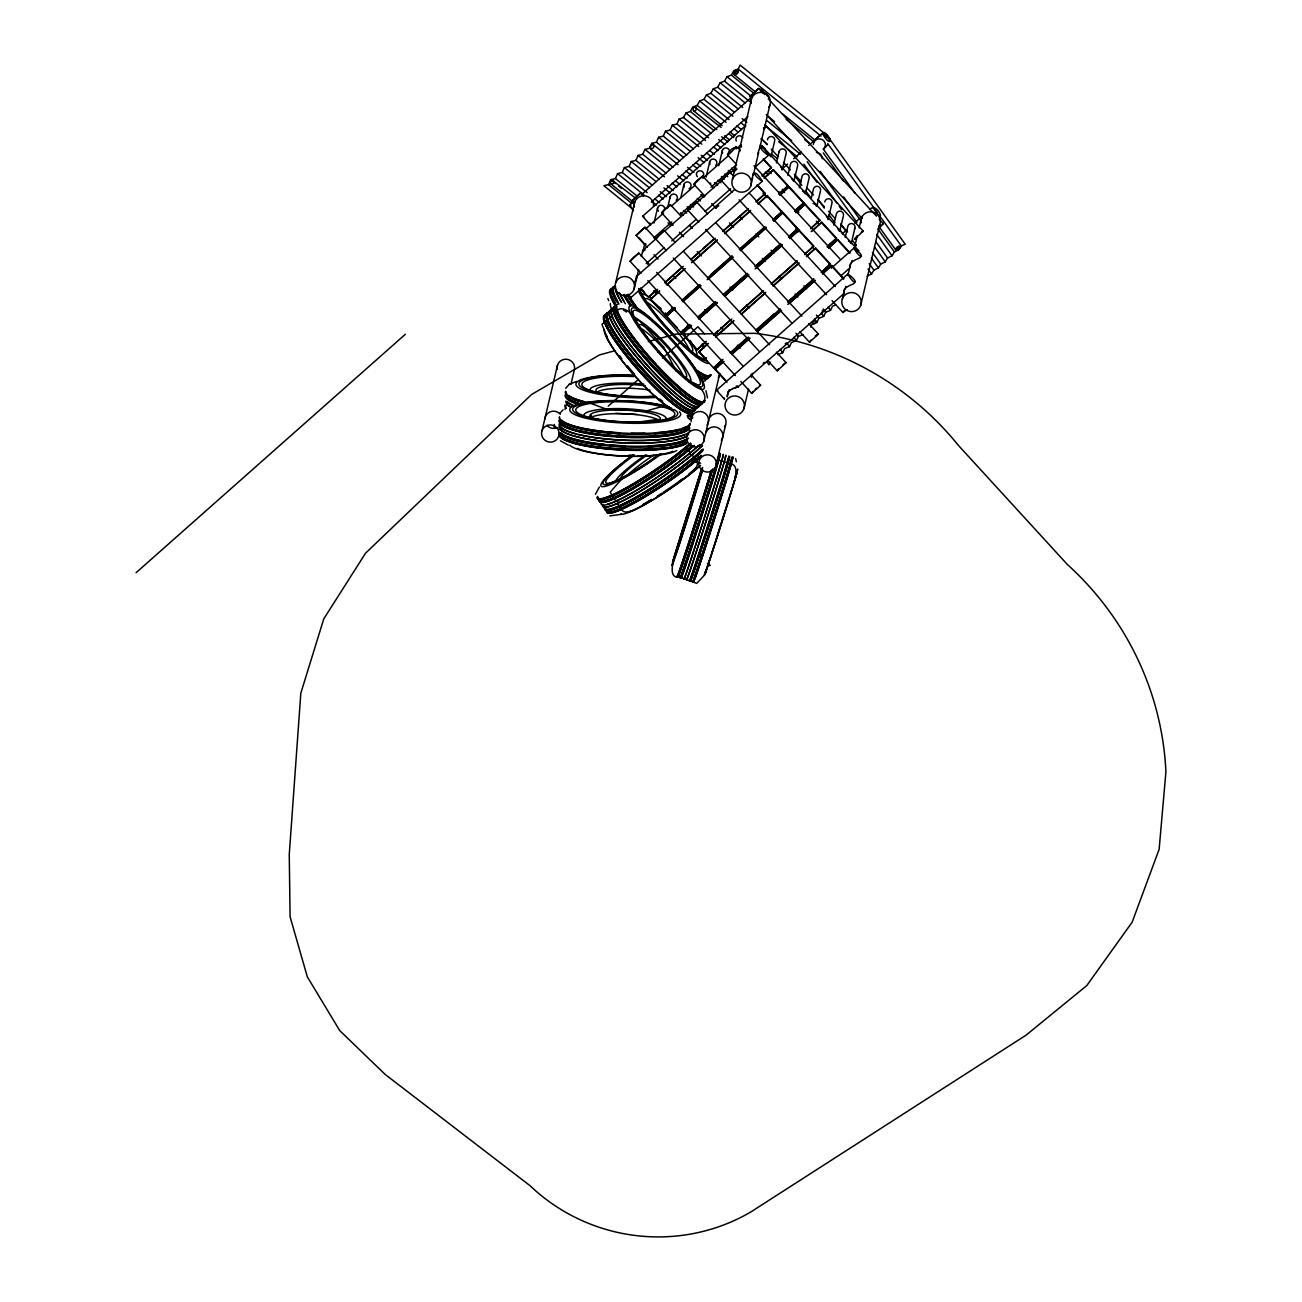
<?xml version="1.0" encoding="UTF-8"?>
<svg xmlns="http://www.w3.org/2000/svg" width="1302" height="1302" viewBox="0 0 1302 1302"><rect width="100%" height="100%" fill="white"/><g stroke="black" fill="none" stroke-linecap="round" stroke-linejoin="round"><path stroke-width="1.5" d="M686.724 451.387L686.919 447.481M688.319 418.593L688.481 415.061M565.686 388.354L569.332 384.236M701.843 471.975L702.348 468.899M701.046 556.182L701.257 554.847M636.597 278.172L636.678 276.398L634.758 283.364M642.716 252.295L642.797 250.521L641.365 256.51M753.386 174.761L753.467 172.971L752.035 178.96M727.216 396.882L728.225 392.748M727.639 393.839L727.167 396.003M727.655 393.578L728.062 392.081M542.055 430.571L557.582 364.885M558.607 436.479A8.789 8.609 13.3 0 0 548.728 425.038A8.789 8.609 13.3 0 0 543.65 439.051A8.789 8.609 13.3 0 0 558.607 436.479L559.518 432.622M565.003 409.43L565.914 405.573M570.927 384.318L574.133 370.793A8.789 8.609 13.3 0 0 566.549 359.254A8.789 8.609 13.3 0 0 557.223 369.329M615.651 282.778L634.741 202.038M633.976 289.353A9.732 9.521 13.3 0 0 623.056 276.675A9.732 9.521 13.3 0 0 617.408 292.169A9.732 9.521 13.3 0 0 633.976 289.353L638.631 269.66M643.286 249.968L644.669 244.06M654.011 223.114L657.64 207.702M667.552 208.06L670.286 196.504M640.454 288.588L648.494 297.312L654.694 291.404M674.29 307.386L665.208 315.442L650.463 299.444L659.691 290.851M680.767 197.888L683.941 184.412M665.208 315.442L672.906 308.183M690.011 324.442L680.93 332.498L666.185 316.5L675.413 307.907M706.123 176.958L709.769 161.546M718.769 165.761L722.415 150.348M680.93 332.498L688.628 325.24M706.075 341.856L696.977 349.896L682.232 333.914L691.46 325.321M732.44 179.367L751.531 98.594M696.977 349.896L706.189 341.303M722.691 359.889L713.594 367.929L698.865 351.947L708.076 343.354M750.766 185.926A9.732 9.521 13.3 0 0 739.845 173.247A9.732 9.521 13.3 0 0 734.198 188.757A9.732 9.521 13.3 0 0 750.766 185.926L752.621 178.048M754.021 172.141L758.675 152.448M759.603 148.509L769.856 105.169M713.594 367.929L722.822 359.336M726.972 382.43L714.912 369.361L722.61 362.102M770.996 156.565L774.625 141.153M703.764 441.28A8.789 8.609 13.3 0 0 693.885 429.839A8.789 8.609 13.3 0 0 688.807 443.852A8.789 8.609 13.3 0 0 703.764 441.28L719.29 375.594M756.104 202.038L765.316 193.445L757.276 184.721M762.223 176.161L771.435 167.551L763.395 158.844M758.057 204.17L767.285 195.577L782.03 211.559L772.802 220.152M764.176 178.293L773.404 169.683L788.133 185.681L778.922 194.275M776.431 162.913L779.166 151.357M782.453 169L786.099 153.587A3.646 3.564 13.3 0 0 782.795 148.916M715.791 466.393A8.789 8.609 13.3 0 0 705.928 454.951A8.789 8.609 13.3 0 0 700.834 468.964A8.789 8.609 13.3 0 0 715.791 466.393L725.605 424.924M787.889 175.363L790.623 163.792A3.646 3.564 13.3 0 1 795.197 161.513A3.646 3.564 13.3 0 1 797.556 166.021L793.911 181.434M773.779 221.226L783.007 212.633L797.752 228.615L788.524 237.208M779.898 195.349L789.126 186.739L803.855 202.738L794.643 211.331M743.898 408.795A9.732 9.521 13.3 0 0 732.993 396.101A9.732 9.521 13.3 0 0 727.33 411.611A9.732 9.521 13.3 0 0 743.898 408.795L748.552 389.103M751.352 377.287L752.279 373.349M799.363 187.797L802.081 176.226A3.646 3.564 13.3 0 1 802.488 175.396M805.385 193.868L809.03 178.455M789.826 238.64L799.054 230.031L813.799 246.029L804.571 254.622M795.945 212.747L805.173 204.154L819.918 220.152L810.69 228.745M811.276 198.295L813.555 188.676M816.842 206.302L820.488 190.889M806.459 256.673L815.67 248.064L830.416 264.062L821.188 272.655M812.578 230.78L821.79 222.186L836.535 238.185L827.307 246.778M828.3 218.752L831.945 203.324M833.752 225.1L836.47 213.544A3.646 3.564 13.3 0 1 843.582 214.846M839.774 231.186L843.419 215.774M822.506 274.071L831.718 265.478L843.777 278.563M828.625 248.194L837.837 239.601L849.897 252.686M845.21 237.534L847.944 225.978A3.646 3.564 13.3 0 1 852.956 223.879A3.646 3.564 13.3 0 1 854.47 229.038M851.231 243.62L854.877 228.208M842.378 298.793L844.705 288.946M847.96 275.161L850.759 263.346M854.486 247.592L857.269 235.76M859.141 227.883L861.468 218.036M860.687 305.368A9.732 9.521 13.3 0 0 849.783 292.69A9.732 9.521 13.3 0 0 844.119 308.2A9.732 9.521 13.3 0 0 860.687 305.368L879.778 224.611M706.905 567.379L705.635 572.782L737.046 472.659L734.767 478.794M734.881 479.071L735.63 476.304M702.169 469.534L672.564 562.383L701.062 470.25M702.331 470.315L683.176 532.306M732.489 487.453L734.523 480.438M729.657 496.843L731.919 489.324M729.087 498.699L715.368 542.429M711.201 470.624A64.742 0.976 -72.5 0 1 690.662 536.652A64.742 0.976 -72.5 0 1 677.186 576.591L676.959 577.274C669.472 576.168 672.662 563.701 674.094 559.176M719.013 454.219A64.742 0.976 -72.5 0 1 701.697 512.711A64.742 0.976 -72.5 0 1 680.311 577.583L677.186 576.509M717.776 459.801L731.187 464.017C738.657 465.123 735.484 477.574 734.035 482.114M722.87 455.44A64.742 0.976 -72.5 0 1 705.554 513.932A64.742 0.976 -72.5 0 1 684.168 578.788L680.311 577.502M679.335 544.138L682.655 533.966M711.51 554.278L714.831 544.106M678.798 545.75L673.883 559.714L702.641 467.451M689.49 541.534L690.76 537.726M710.973 555.873L707.604 565.833M734.816 477.574L735.728 475.328M818.128 137.263L814.971 140.063L815.833 138.761M633.423 209.638L603.884 185.73L608.571 184.607L610.736 179.676L615.423 178.553L637.215 196.179M615.423 178.553L617.571 173.622L622.258 172.482L647.159 192.647M622.258 172.482L624.407 167.567L629.094 166.428L652.448 185.323M629.094 166.428L631.258 161.513L635.929 160.374L659.284 179.269M635.929 160.374L638.094 155.443L642.781 154.32L666.136 173.215M642.781 154.32L644.929 149.388L649.617 148.265L672.971 167.161M649.617 148.265L651.765 143.334L656.452 142.211L679.807 161.106M656.452 142.211L658.617 137.28L663.304 136.14L686.642 155.052M663.304 136.14L665.452 131.225L670.139 130.086L693.494 148.981M670.139 130.086L672.288 125.171L676.975 124.032L701.876 144.196M676.975 124.032L679.123 119.1L683.501 117.505L685.975 113.046L690.337 111.451L692.81 106.992L697.172 105.381L699.646 100.938L704.024 99.326L706.481 94.883L710.859 93.272L713.333 88.829L717.695 87.218L720.169 82.758L724.53 81.163L727.004 76.704L731.382 75.109L733.856 70.65L738.218 69.055L740.122 65.1L827.177 135.554L905.199 244.19L901.261 245.915L898.933 249.74L894.409 251.97L892.098 255.794L887.573 258.024L885.246 261.848L880.738 264.078L878.411 267.919L873.902 270.149L871.575 273.973L867.051 276.203M770.279 362.086L768.977 364.82L766.618 361.533M777.766 354.681L782.648 352.712L784.618 348.61L789.5 346.657L791.453 342.556L796.336 340.587L798.289 336.502L803.171 334.533M810.674 327.111L811.976 324.393L816.859 322.424L818.812 318.339L823.694 316.37L825.647 312.268L830.53 310.315L832.499 306.214L835.754 304.912M727.964 392.162L728.681 390.86M757.65 154.059L759.717 147.858M728.583 390.942L729.234 389.786M851.492 261.637L852.045 260.563M845.372 287.53L845.926 286.44M647.127 247.331L636.108 235.32L644.995 227.215L666.461 250.684M698.767 222.072L687.749 210.045L691.313 206.058L696.635 201.956L707.572 213.821M736.314 146.573C717.288 168.723 734.702 137.149 740.333 150.886M857.204 252.702L858.62 250.635L761.8 145.596L760.384 147.679M750.977 374.716L760.645 385.246L751.759 393.334L753.158 391.267M635.213 281.411L636.336 279.312M728.143 392.83L730.471 389.916M599.376 487.046L595.421 494.272M778.596 368.726L777.196 370.81L786.082 362.721L776.431 352.191M810.918 340.115L809.502 342.198L818.405 334.109L808.737 323.58M844.396 310.462L842.98 312.545L847.13 309.518M559.893 413.222L563.082 409.837M824.963 147.061L827.616 144.847L824.736 147.728M825.191 137.605L827.161 135.554M764.03 129.175L766.406 126.099L763.411 128.133M856.797 236.297L854.421 239.373L863.226 231.138L766.406 126.099M822.05 311.145L823.01 310.153M763.184 363.356L764.29 362.298M656.354 456.546L646.687 464M878.59 228.761L883.342 223.7L879.143 219.094M755.241 389.2L756.413 388.126M136.092 572.701L405.378 334.24M633.423 210.745L629.582 205.211L634.107 201.208M641.658 194.519L751.759 97.015M651.342 202.07L747.885 116.578M650.593 225.246L642.618 216.23L745.802 125.513M645.548 229.054L663.629 213.023M671.165 206.351L695.284 184.998M702.82 178.325L728.453 155.622M735.988 148.949L741.196 144.994M653.734 237.924L671.816 221.91M680.865 213.902L701.973 195.219M711.022 187.211L736.639 164.508M642.521 250.7L657.608 237.338M665.159 230.666L723.977 178.569M730.015 173.231L736.053 167.893M733.97 171.701L736.997 169.016M646.183 263.59L664.297 247.559M671.832 240.886L695.968 219.517M705.017 211.494L730.666 188.79M754.802 167.421L768.375 155.394C760.563 141.658 756.348 147.696 768.375 155.394M636.418 276.577L734.458 189.766M715.726 208.32L718.753 205.635M762.337 175.607L771.435 167.551M764.307 177.739L773.404 169.683M627.743 295.245L631.014 297.491L762.256 181.271C754.444 167.535 750.229 173.573 762.256 181.271M781.591 169.439L787.612 164.101M793.65 158.763L801.186 152.074M808.737 145.401L822.311 133.374C834.338 141.072 830.123 147.11 822.311 133.374M665.306 282.013L681.971 267.252M691.069 259.196L700.15 251.14M703.194 248.454L713.789 239.063M722.887 231.024L745.623 210.891M756.234 201.484L765.316 193.445M648.494 297.312L657.591 289.272M665.176 282.55L683.355 266.454M690.939 259.749L715.189 238.266M722.756 231.561L748.52 208.743M667.259 284.145L683.941 269.384M691.508 262.678L717.272 239.861M724.856 233.139L750.619 210.338M758.187 203.617L767.285 195.577M650.463 299.444L659.561 291.404M667.129 284.682L685.324 268.586M692.892 261.881L717.142 240.398M724.726 233.693L750.489 210.875M779.052 193.738L788.133 185.681M780.028 194.795L789.126 186.739M682.004 300.127L698.669 285.366M710.794 274.641L732.017 255.843M739.585 249.138L763.835 227.671M772.932 219.615L782.03 211.559M681.874 300.681L700.053 284.568M707.637 277.863L731.887 256.396M739.455 249.675L765.218 226.874M682.98 301.201L699.662 286.44M707.23 279.718L732.993 256.917M740.578 250.196L766.341 227.394M773.909 220.673L783.007 212.633M666.185 316.5L675.282 308.46M682.85 301.738L701.046 285.643M708.613 278.921L732.863 257.454M740.447 250.749L766.211 227.931M794.773 210.794L803.855 202.738M796.075 212.21L805.173 204.154M697.726 317.183L714.391 302.422M723.489 294.366L746.225 274.25M755.306 266.194L779.556 244.727M788.654 236.671L797.752 228.615M697.595 317.737L715.774 301.625M723.359 294.919L747.608 273.453M755.176 266.731L780.94 243.93M699.028 318.599L717.223 302.503M724.791 295.798L747.527 275.666M755.111 268.961L782.388 244.792M789.956 238.087L799.054 230.031M682.232 333.914L691.329 325.858M698.897 319.153L717.093 303.04M724.661 296.335L748.91 274.868M756.495 268.163L782.258 245.346M608.229 406.159L638.436 379.419M662.588 358.034L697.905 326.753L704.431 333.817M812.334 226.857L819.918 220.152M811.179 231.577L821.79 222.186M713.773 334.598L718.313 330.578M721.357 327.892L730.438 319.836M739.536 311.78L762.272 291.648M771.354 283.608L797.117 260.791M804.701 254.085L812.285 247.364M713.642 335.135L731.822 319.039M739.406 312.334L763.656 290.851M771.223 284.145L796.987 261.328M715.661 336.632L733.84 320.536M741.424 313.831L765.674 292.348M773.242 285.643L799.005 262.825M806.589 256.12L815.67 248.064M698.865 351.947L707.946 343.891M715.53 337.185L733.71 321.073M741.294 314.368L765.543 292.901M773.111 286.196L798.875 263.378M827.437 246.224L836.535 238.185M827.388 247.022L833.426 241.684M842.475 233.66L847 229.657M854.535 222.984L862.087 216.295M869.622 209.622C877.776 200.052 887.541 230.112 872.649 206.953M828.756 247.657L837.837 239.601M730.389 352.63L747.071 337.869M756.153 329.813L774.348 313.717M787.987 301.641L813.75 278.823M822.831 270.767L830.416 264.062M730.259 353.167L748.455 337.072M756.023 330.366L780.272 308.883M787.856 302.178L813.62 279.36M731.708 354.046L749.887 337.95M757.471 331.229L780.207 311.113M787.775 304.391L815.052 280.239M822.636 273.534L831.718 265.478M714.912 369.361L723.993 361.305M731.578 354.6L749.757 338.487M757.341 331.782L781.591 310.315M789.158 303.594L814.922 280.793M831.262 268.196L853.884 248.161C865.911 255.876 861.696 261.914 853.884 248.161M840.962 275.747L848.497 269.075M724.303 398.005L724.514 399.275L716.539 390.258L847.765 274.055C859.792 281.753 855.577 287.791 847.765 274.055M843.891 293.617L737.583 387.296M879.11 226.581L880.266 225.588M824.98 146.947L826.444 145.905L823.548 148.786M785.252 343.744L786.31 342.898M815.312 335.997L816.37 335.151M783.007 364.609L786.001 362.574M651.765 499.415C646.996 502.23 625.741 518.277 621.591 509.375L622.698 508.659L621.054 508.577L619.768 506.69L620.875 505.973L619.231 505.908L617.506 503.386L618.613 502.67L617.099 500.473L616.009 501.172L614.284 498.666L615.39 497.95L613.747 497.869L612.461 495.981L613.551 495.265L611.924 495.199L610.247 492.058L621.917 478.843L643.693 465.953M759.863 146.784L761.8 145.596M643.562 250.895L645.125 249.838M861.289 232.326L863.226 231.138M738.12 387.231L737.518 386.303M686.528 446.586L685.438 447.302L687.065 447.367L688.351 449.271L687.798 450.769L688.888 450.053L691.02 455.488L692.111 454.772L693.836 457.295L693.282 458.809L694.373 458.092L695.659 459.98L695.105 461.478L696.196 460.762C703.096 467.792 679.481 481.154 675.185 484.149M730.373 389.998L733.172 388.37M629.582 205.211L630.965 205.749M642.618 216.23L644.002 216.75M716.539 390.258L717.923 390.795M882.203 224.09L883.244 223.553M857.579 251.172L858.62 250.635M817.265 334.5L818.307 333.963M759.505 385.636L760.547 385.099M818.974 136.059L816.289 139.005M569.137 384.318L576.542 381.453M735.776 387.589L732.521 388.647M758.675 88.406L749.871 96.641L758.675 88.406L762.777 92.849M640.617 192.956L631.812 201.192L640.617 192.956L643.351 195.918M713.691 187.944L702.755 176.079L697.433 180.181L693.868 184.168L704.887 196.179M693.95 184.314L702.755 176.079M732.847 175.282L729.722 172.45L721.227 180.408L732.245 192.419M721.308 180.555L730.113 172.303M681.369 216.555L670.432 204.691L665.127 208.792L661.546 212.779L672.564 224.79M661.628 212.926L670.432 204.691M687.83 210.192L696.635 201.956M636.19 235.467L644.995 227.215M664.313 230.568L655.524 238.819L664.313 230.568L675.25 242.432M649.812 264.973L638.875 253.109L633.569 257.194L629.989 261.197L641.007 273.208M630.07 261.344L638.875 253.109M575.647 405.736L588.504 402.53L605.755 408.942L645.873 411.09L661.579 406.663L669.082 407.038M737.681 387.215L734.963 387.768M615.065 350.677L599.441 354.958L531.542 394.506L365.536 553.187L323.759 618.906L300.827 693.169L289.256 854.519L290.086 916.754L307.305 976.809L339.741 1030.598L385.18 1074.443L530.126 1185.764A182.443 178.586 13.3 0 0 750.636 1212.081L1026.122 1035.123L1086.779 985.581L1132.138 922.207L1159.138 849.311L1165.908 771.874A304.082 297.653 13.3 0 0 1067.298 564.417L958.435 445.447A304.082 297.653 13.3 0 0 754.9 333.328L675.624 334.093L648.266 341.58M850.125 267.594C848.286 260.839 859.434 258.952 860.703 257.08M707.36 565.996L710.29 565.345L707.36 563.327M621.803 514.274L609.841 515.885M634.709 422.58L658.226 419.309M687.082 415.875L696.635 406.501L697.237 407.135L699.483 405.101L699.613 403.832L701.892 402.953L702.006 401.683L702.608 402.318C709.427 397.387 699.646 385.05 694.047 383.227M824.378 133.064L826.396 134.724A11.653 1.969 48.5 0 1 827.926 136.385L829.748 138.907M726.939 463.366L729.055 463.349M615.7 413.352L637.41 414.443M736.151 386.059L737.616 386.222M693.331 461.331L700.655 463.17M684.168 578.706L696.733 583.394L704.415 575.207A11.083 10.839 13.3 0 0 706.286 569.299M824.15 132.446L825.159 133.211A8.463 1.432 48.5 0 1 826.086 134.09L826.526 134.513A10.188 1.709 48.5 0 1 827.926 136.043L828.349 136.547A8.463 1.432 48.5 0 1 829.244 137.638L830.123 138.923M657.803 351.556L658.845 352.045L657.77 351.703M568.323 445.121L560.462 440.792M734.133 74.637L735.435 74.784A2.327 1.774 -53.2 0 0 737.078 73.335L737.111 71.447L735.5 70.992A2.327 1.774 -53.2 0 0 733.872 72.44L734.133 74.637L754.346 90.994M721.145 127.433L694.796 107.024A2.327 1.774 -53.2 0 0 693.169 108.473L693.429 110.67L716.751 129.549M693.429 110.67L694.747 110.833A2.327 1.774 -53.2 0 0 696.375 109.384L696.114 107.187M635.409 198.067L612.184 180.181A2.327 1.774 -53.2 0 0 610.557 181.629L610.817 183.826L634.139 202.705M610.817 183.826L612.135 183.989A2.327 1.774 -53.2 0 0 613.763 182.54L613.502 180.343M854.584 282.957C853.363 284.91 842.215 286.521 844.005 293.471M623.512 310.071L626.555 312.024M634.155 316.891L638.647 319.771L663.597 346.918L676.275 371.151M856.081 244.857L854.698 244.32L855.707 246.387M735.663 458.646L736.346 461.787M738.218 69.055L821.074 136.108M782.323 113.632L814.971 140.063M731.382 75.109L753.272 92.816M786.099 119.377L814.238 142.162M727.004 76.704L750.326 95.583M804.734 139.623L809.405 143.399M724.53 81.163L749.545 101.41M766.748 115.325L774.56 121.639M720.169 82.758L745.037 102.891M766.813 120.516L791.681 140.649M717.695 87.218L742.71 107.464M764.6 125.171L800.551 154.271M713.333 88.829L738.201 108.961M778.629 141.674L797.28 156.761M710.859 93.272L734.312 112.249M742.124 118.58L746.811 122.372M706.481 94.883L732.912 116.269M740.692 122.567L745.362 126.327M760.905 138.923L767.122 143.952M704.024 99.326L729.039 119.572M736.851 125.903L741.538 129.695M760.303 144.88L764.99 148.672M771.24 153.734L777.489 158.795M699.646 100.938L726.077 122.323M733.856 128.621L738.511 132.397M697.172 105.381L722.187 125.627M730.015 131.958L734.702 135.75M728.974 133.764L733.661 137.573M724.53 135.847L729.185 139.607M768.05 171.067L771.158 173.589M690.337 111.451L713.789 130.428M721.601 136.743L727.851 141.804M765.381 172.173L768.505 174.712M685.975 113.046L710.843 133.178M718.623 139.477L724.84 144.506M762.142 174.696L765.25 177.218M683.501 117.505L708.516 137.752M716.328 144.066L721.015 147.858M679.123 119.1L705.554 140.502M713.333 146.784L718.004 150.56M709.671 150.495L714.342 154.271M731.464 168.137L734.572 170.643M672.288 125.171L698.718 146.556M706.498 152.839L711.152 156.614M728.257 170.464L731.366 172.971M701.273 155.296L707.491 160.325M724.628 174.191L727.737 176.714M665.452 131.225L690.32 151.357M698.1 157.64L704.317 162.669M721.422 176.519L724.53 179.025M695.984 162.604L700.655 166.379M717.776 180.246L720.901 182.768M658.617 137.28L683.485 157.412M692.81 164.963L697.481 168.739M714.57 182.573L717.695 185.096M687.586 167.405L693.82 172.434M651.765 143.334L678.196 164.719M685.975 171.018L690.63 174.793M682.313 174.712L686.984 178.504M644.929 149.388L669.798 169.52M677.577 175.819L683.794 180.848M700.899 194.682L704.008 197.204M675.461 180.783L680.132 184.559M697.27 198.409L700.378 200.931M638.094 155.443L664.525 176.844M672.288 183.126L676.959 186.902M667.08 185.568L673.297 190.613M690.418 204.463L693.543 206.985M631.258 161.513L656.127 181.629M663.906 187.927L670.123 192.956M687.212 206.806L690.32 209.313M660.228 191.622L666.461 196.667M683.583 210.533L686.691 213.04M624.407 167.567L649.291 187.7M658.617 195.235L663.271 199.011M680.376 212.861L683.485 215.367M654.955 198.946L659.626 202.721M617.571 173.622L644.002 195.007M651.781 201.305L656.436 205.081M669.912 222.642L673.02 225.165M610.736 179.676L615.39 183.452M618.499 185.974L621.607 188.481M608.571 184.607L631.926 203.503M768.261 98.806L876.409 216.116M766.292 114.462L862.119 218.427M761.703 138.777L767.155 144.701M771.24 149.128L778.059 156.533M783.511 162.457L790.33 169.846M794.415 174.289L801.235 181.678M806.703 187.602L813.506 194.991M817.607 199.434L824.426 206.823M828.511 211.266L835.331 218.671M840.783 224.579L847.602 231.984M763.265 159.381L771.305 168.104M773.274 170.236L788.019 186.219M788.996 187.293L803.741 203.275M805.043 204.707L819.788 220.689M821.66 222.74L836.405 238.722M837.707 240.138L849.767 253.223M754.004 165.712L840.132 259.147M757.146 185.258L765.185 193.982M767.155 196.114L781.9 212.112M782.876 213.17L797.621 229.168M798.923 230.584L813.669 246.566M815.54 248.617L830.285 264.599M831.604 266.031L843.647 279.1M727.427 154.678L735.63 163.564M762.972 193.233L767.073 197.676M795.782 228.826L798.517 231.789M812.188 246.631L814.922 249.593M828.593 264.42L831.327 267.382M749.252 193.07L835.379 286.505M739.08 199.824L826.575 294.757M832.043 300.681L842.98 312.545M739.666 216.116L742.4 219.094M756.071 233.921L758.806 236.883M771.11 250.228L773.844 253.206M803.92 285.822L806.654 288.8M711.722 203.6L715.823 208.043M729.494 222.886L733.596 227.329M762.305 258.48L765.039 261.442M778.71 276.268L781.444 279.23M795.115 294.073L797.849 297.035M715.774 222.723L801.902 316.158M705.603 229.477L791.73 322.912M799.933 331.815L809.502 342.198M689.572 225.458L692.306 228.42M679.416 232.212L683.517 236.671M697.188 251.498L701.29 255.941M729.999 287.091L732.733 290.053M746.404 304.88L749.138 307.858M667.991 222.658L670.725 225.62M683.469 251.335L769.596 344.77M673.297 258.089L759.424 351.54M767.627 360.426L777.196 370.81M653.962 254.736L658.063 259.196M673.101 275.503L675.836 278.465M704.545 309.616L707.279 312.578M720.95 327.42L723.684 330.382M737.355 345.209L740.089 348.187M656.647 272.378L742.775 365.813M646.573 262.711L649.259 265.624M664.622 282.29L667.308 285.203M647.843 280.63L735.353 375.546M740.822 381.47L751.759 393.334M640.584 288.051L644.604 292.413M650.593 298.907L665.338 314.889M666.315 315.963L677.04 327.583M682.362 333.377L690.402 342.084M693.087 344.997L697.107 349.359M698.979 351.394L705.684 358.668M715.042 368.808L725.751 380.444M764.648 94.525L760.824 89.008L768.587 96.739M895.662 249.821L897.599 250A2.327 1.383 -34.2 0 0 899.226 248.552L899.145 247.168L897.42 247.234A2.327 1.383 -34.2 0 0 895.792 248.682L895.662 249.821L879.306 227.036M639.022 237.794L643.92 243.328L646.117 244.174M827.746 143.578L877.548 212.91M879.908 216.197L901.261 245.915M823.206 148.933L854.763 192.875M823.271 152.936L843.436 180.994M877.808 228.859L894.409 251.97M876.718 234.393L892.098 255.794M843.712 196.96L860.313 220.071M875.725 241.521L887.573 258.024M820.227 171.327L856.879 222.349M874.618 247.038L885.246 261.848M807.224 161.741L836.861 203.014M839.237 206.318L841.613 209.606M872.438 252.539L880.738 264.078M803.92 164.215L816.924 182.313M871.315 258.04L878.411 267.919M840.701 223.928L845.437 230.519M852.55 240.431L856.114 245.378M869.15 263.541L873.902 270.149M818.372 199.89L824.28 208.125M829.016 214.716L834.924 222.935M839.644 229.526L843.191 234.458M868.027 269.026L871.575 273.973M794.725 175.51L801.853 185.405M805.401 190.369L811.325 198.62M816.354 221.177L818.714 224.481M782.242 189.278L784.601 192.566M796.466 209.085L798.842 212.389M778.938 191.719L781.298 195.023M828.17 307.012L830.53 310.315M823.287 308.981L825.647 312.268M821.334 313.082L823.694 316.37M816.452 315.051L818.812 318.339M814.482 319.136L816.859 322.424M795.929 333.214L798.289 336.502M793.976 337.299L796.336 340.587M787.124 343.354L789.5 346.657M780.289 349.408L782.648 352.712M607.416 337.836L601.931 324.296L612.265 316.044L611.68 315.409L613.942 313.375L615.228 313.375L614.642 312.74L616.334 311.227L617.636 311.227L617.05 310.592C622.698 304.408 634.139 314.84 635.669 320.65M741.538 147.028L740.512 144.945M649.779 223.033L650.382 223.977M745.541 126.587L745.118 125.448M630.607 296.351L631.014 297.491M591.271 415.371L592.882 418.772M705.944 390.649L707.523 397.859M608.75 300.762L607.888 298.516M655.362 337.527L655.606 338.618M691.167 421.588L691.037 419.342A8.789 8.609 13.3 0 1 700.492 411.513A8.789 8.609 13.3 0 1 708.548 420.855L708.076 423.052A8.789 8.609 13.3 0 1 707.035 425.054M554.31 424.517L554.392 428.325M705.847 432.541A8.789 8.609 13.3 0 1 718.118 427.87A8.789 8.609 13.3 0 1 721.357 440.45M557.354 427.609A8.789 8.609 13.3 0 1 555.173 428.293L552.878 428.391A8.789 8.609 13.3 0 1 546.889 425.331M544.822 419.032A8.789 8.609 13.3 0 1 551.983 411.318L554.261 411.22A8.789 8.609 13.3 0 1 560.251 414.28M848.416 241.033A3.646 3.564 13.3 0 1 850.548 242.823M837.804 229.006A3.646 3.564 13.3 0 1 838.537 229.608M839.074 230.389A3.646 3.564 13.3 0 1 839.399 231.268M826.347 216.571A3.646 3.564 13.3 0 1 828.023 219.761M824.85 202.022A3.646 3.564 13.3 0 1 825.012 201.11M825.419 200.264A3.646 3.564 13.3 0 1 832.108 202.412M813.083 203.551A3.646 3.564 13.3 0 1 816.468 206.383M813.962 187.83A3.646 3.564 13.3 0 1 820.651 189.978M802.553 191.296A3.646 3.564 13.3 0 1 804.685 193.07M803.106 174.68A3.646 3.564 13.3 0 1 809.193 177.544M791.958 179.269A3.646 3.564 13.3 0 1 793.227 180.636M780.484 166.819A3.646 3.564 13.3 0 1 782.16 170.009M778.987 152.269A3.646 3.564 13.3 0 1 781.851 148.981M670.205 198.343A3.646 3.564 13.3 0 1 674.859 194.226A3.646 3.564 13.3 0 1 676.21 200.28M697.367 176.698A3.646 3.564 13.3 0 1 697.612 171.669A3.646 3.564 13.3 0 1 702.738 171.945A3.646 3.564 13.3 0 1 702.51 176.991M684.185 187.13A3.646 3.564 13.3 0 1 685.747 182.329A3.646 3.564 13.3 0 1 690.646 183.907A3.646 3.564 13.3 0 1 689.083 188.709M722.659 153.066A3.646 3.564 13.3 0 1 725.1 147.956A3.646 3.564 13.3 0 1 729.511 151.65M710.013 164.264A3.646 3.564 13.3 0 1 711.299 159.625A3.646 3.564 13.3 0 1 716.133 160.52A3.646 3.564 13.3 0 1 715.693 165.305M710.811 183.175A3.646 3.564 13.3 0 1 709.915 183.484M658.421 211.184A3.646 3.564 13.3 0 1 660.342 205.325A3.646 3.564 13.3 0 1 664.573 209.931M813.311 144.489A6.087 5.957 13.3 0 1 821.953 139.46A6.087 5.957 13.3 0 1 823.466 149.274M816.452 152.432A6.087 5.957 13.3 0 1 822.246 158.714M736.314 140.974A3.646 3.564 13.3 0 1 737.86 136.173A3.646 3.564 13.3 0 1 742.775 137.752M861.061 222.951A9.732 9.521 13.3 0 1 872.666 212.031A9.732 9.521 13.3 0 1 878.622 226.825M751.14 103.509A9.732 9.521 13.3 0 1 762.728 92.572A9.732 9.521 13.3 0 1 768.701 107.382M634.334 206.953A9.732 9.521 13.3 0 1 643.416 195.805A9.732 9.521 13.3 0 1 653.588 206.188M767.236 153.815A3.646 3.564 13.3 0 1 770.621 156.647M767.529 139.835A3.646 3.564 13.3 0 1 767.692 138.923M768.099 138.093A3.646 3.564 13.3 0 1 774.804 140.242M663.467 347.813A1.741 1.709 49.3 0 1 663.06 347.016M658.128 350.889A1.741 1.709 49.3 0 1 659.496 353.574M710.095 417.014A8.789 8.609 13.3 0 1 722.301 414.915A8.789 8.609 13.3 0 1 724.563 426.91M703.812 400.658A64.742 10.937 48.1 0 1 656.892 366.497A64.742 10.937 48.1 0 1 616.074 306.588M700.834 401.586A64.742 10.937 48.1 0 1 657.591 365.878M656.338 364.511A64.742 10.937 48.1 0 1 617.978 312.236M617.473 310.885A64.742 10.937 48.1 0 1 616.774 305.954M704.512 400.023A64.742 10.937 48.1 0 1 702.234 401.748M705.066 400.609A65.556 11.083 48.1 0 1 657.559 366.025A65.556 11.083 48.1 0 1 616.22 305.368M704.349 401.244A65.556 11.083 48.1 0 1 651.081 360.345A65.556 11.083 48.1 0 1 617.832 304.245M673.15 410.228A55.498 9.374 48.1 0 1 629.647 370.012A55.498 9.374 48.1 0 1 604.291 329.471M671.165 408.372A52.552 8.886 48.1 0 1 634.465 375.481A52.552 8.886 48.1 0 1 606.52 335.916M634.953 321.073A41.192 6.966 48.1 0 1 668.431 346.771A41.192 6.966 48.1 0 1 689.328 382.023M638.843 325.484A35.268 5.957 48.1 0 1 667.503 347.488A35.268 5.957 48.1 0 1 685.389 377.661M640.096 327.909A35.268 5.957 48.1 0 1 663.694 348.838A35.268 5.957 48.1 0 1 682.98 375.269M695.447 409.219A65.556 11.083 48.1 0 1 642.179 368.32A65.556 11.083 48.1 0 1 608.929 312.22M692.615 410.358A64.742 10.937 48.1 0 1 637.947 363.274M636.727 361.875A64.742 10.937 48.1 0 1 607.155 314.563M697.709 407.2A65.556 11.083 48.1 0 1 644.441 366.285A65.556 11.083 48.1 0 1 611.191 310.201M691.915 410.993A64.742 10.937 48.1 0 1 636.027 362.509A64.742 10.937 48.1 0 1 608.734 313.473M694.747 409.853A65.556 11.083 48.1 0 1 641.463 368.954A65.556 11.083 48.1 0 1 608.213 312.854M702.657 402.757A65.556 11.083 48.1 0 1 649.389 361.858A65.556 11.083 48.1 0 1 616.139 305.758M697.156 406.598A64.742 10.937 48.1 0 1 644.539 366.204A64.742 10.937 48.1 0 1 611.712 310.804M693.055 411.383A65.556 11.083 48.1 0 1 639.77 370.468A65.556 11.083 48.1 0 1 606.52 314.368M692.338 412.018A65.556 11.083 48.1 0 1 639.07 371.103A65.556 11.083 48.1 0 1 605.821 315.003M699.141 404.824A64.742 10.937 48.1 0 1 654.141 372.714A64.742 10.937 48.1 0 1 611.305 312.057M701.957 403.392A65.556 11.083 48.1 0 1 648.673 362.493A65.556 11.083 48.1 0 1 615.423 306.393M699.125 404.531A64.742 10.937 48.1 0 1 648.787 362.412A64.742 10.937 48.1 0 1 613.665 308.737M702.103 402.172A64.742 10.937 48.1 0 1 655.199 368.027A64.742 10.937 48.1 0 1 614.365 308.102M699.695 405.427A65.556 11.083 48.1 0 1 646.41 364.511A65.556 11.083 48.1 0 1 613.161 308.428M692.501 410.781A64.742 10.937 48.1 0 1 669.374 399.681M667.926 398.428A64.742 10.937 48.1 0 1 609.108 329.471M608.164 327.713A64.742 10.937 48.1 0 1 605.463 321.659M691.785 411.416A64.742 10.937 48.1 0 1 656.338 389.005A64.742 10.937 48.1 0 1 608.408 330.09M607.448 328.332A64.742 10.937 48.1 0 1 603.949 318.648M662.653 401.244A49.606 8.382 48.1 0 1 659.756 398.949M634.579 374.179A49.606 8.382 48.1 0 1 627.45 365.813M621.884 358.766A49.606 8.382 48.1 0 1 619.589 355.674M689.523 424.192A64.742 13.02 2.4 0 1 654.564 433.712M644.799 434.136A64.742 13.02 2.4 0 1 631.258 434.152M619.996 433.712A64.742 13.02 2.4 0 1 607.025 432.72M605.235 432.541A64.742 13.02 2.4 0 1 561.699 421.132M686.561 426.47A64.742 13.02 2.4 0 1 681.532 428.602M679.384 429.253A64.742 13.02 2.4 0 1 654.613 432.769M644.832 433.192A64.742 13.02 2.4 0 1 631.291 433.208M620.029 432.785A64.742 13.02 2.4 0 1 607.058 431.776M605.267 431.597A64.742 13.02 2.4 0 1 561.732 420.188M690.369 423.28A65.556 13.183 2.4 0 1 621.851 433.045A65.556 13.183 2.4 0 1 559.502 416.705M690.337 424.224A65.556 13.183 2.4 0 1 621.819 433.973A65.556 13.183 2.4 0 1 559.469 417.633M676.698 450.541A55.498 11.148 2.4 0 1 621.266 456.025A55.498 11.148 2.4 0 1 569.706 445.154M672.727 451.289A52.552 10.562 2.4 0 1 636.938 456.205M635.05 456.221A52.552 10.562 2.4 0 1 609.759 455.049M607.888 454.854A52.552 10.562 2.4 0 1 577.193 448.376M679.465 411.79A55.498 11.148 2.4 0 1 617.848 422.711A55.498 11.148 2.4 0 1 576.184 404.759A55.498 11.148 2.4 0 1 666.298 406.126M673.866 409.479A52.552 10.562 2.4 0 1 619.785 421.799A52.552 10.562 2.4 0 1 581.961 403.766A52.552 10.562 2.4 0 1 671.962 408.568M584.842 417.161A41.192 8.284 2.4 0 1 621.624 408.633A41.192 8.284 2.4 0 1 666.185 419.098M590.636 417.307A35.268 7.096 2.4 0 1 626.718 410.179A35.268 7.096 2.4 0 1 658.633 420.725M591.336 417.372A35.268 7.096 2.4 0 1 621.949 413.71A35.268 7.096 2.4 0 1 656.208 418.918M686.789 439.36A65.556 13.183 2.4 0 1 621.314 445.854A65.556 13.183 2.4 0 1 560.397 432.996M686.024 439.279A64.742 13.02 2.4 0 1 648.298 445.886M625.09 445.854A64.742 13.02 2.4 0 1 610.166 444.926M604.73 444.405A64.742 13.02 2.4 0 1 561.195 432.996M686.919 436.349A65.556 13.183 2.4 0 1 612.917 442.306A65.556 13.183 2.4 0 1 559.095 426.503M688.465 438.107A64.742 13.02 2.4 0 1 648.266 446.83M625.058 446.798A64.742 13.02 2.4 0 1 610.117 445.87M604.681 445.349A64.742 13.02 2.4 0 1 561.146 433.94M686.756 440.304A65.556 13.183 2.4 0 1 621.266 446.798A65.556 13.183 2.4 0 1 560.348 433.94M689.718 427.609A65.556 13.183 2.4 0 1 618.873 436.089A65.556 13.183 2.4 0 1 559.372 419.895M686.626 443.51A65.556 13.183 2.4 0 1 612.624 449.467A65.556 13.183 2.4 0 1 558.786 433.664M684.852 434.363A64.742 13.02 2.4 0 1 591.466 436.984M589.692 436.691A64.742 13.02 2.4 0 1 578.43 434.38M576.786 433.973A64.742 13.02 2.4 0 1 560.023 423.899M688.628 434.152A64.742 13.02 2.4 0 1 618.662 442.517A64.742 13.02 2.4 0 1 559.909 426.535M689.669 428.553A65.556 13.183 2.4 0 1 618.841 437.033A65.556 13.183 2.4 0 1 559.339 420.839M689.376 427.382A64.742 13.02 2.4 0 1 616.106 436.691M612.379 436.414A64.742 13.02 2.4 0 1 591.596 433.973M589.822 433.664A64.742 13.02 2.4 0 1 578.56 431.369M576.916 430.946A64.742 13.02 2.4 0 1 561.553 424.338M688.904 427.561A64.742 13.02 2.4 0 1 616.155 435.747M612.412 435.47A64.742 13.02 2.4 0 1 591.645 433.029M589.855 432.736A64.742 13.02 2.4 0 1 578.609 430.425M576.949 430.002A64.742 13.02 2.4 0 1 561.601 423.394M690.06 430.441A65.556 13.183 2.4 0 1 621.542 440.206A65.556 13.183 2.4 0 1 559.209 423.866M686.659 442.566A65.556 13.183 2.4 0 1 612.656 448.523A65.556 13.183 2.4 0 1 558.835 432.72M685.894 442.485A64.742 13.02 2.4 0 1 669.83 447.123M667.796 447.416A64.742 13.02 2.4 0 1 566.777 439.637M564.97 438.79A64.742 13.02 2.4 0 1 561.048 436.203M685.845 443.429A64.742 13.02 2.4 0 1 669.781 448.067M667.763 448.36A64.742 13.02 2.4 0 1 596.674 447.611A64.742 13.02 2.4 0 1 559.6 433.696M634.432 455.163A49.606 9.977 2.4 0 1 628.947 455.114M719.762 373.397A8.789 8.609 13.3 0 1 718.248 377.596M715.986 365.585A8.789 8.609 13.3 0 1 717.695 367.115M706.416 357.659A49.606 8.382 48.1 0 1 674.875 336.111A49.606 8.382 48.1 0 1 639.738 289.37M653.458 291.274A49.606 8.382 48.1 0 1 656.468 293.731M671.36 307.777A49.606 8.382 48.1 0 1 673.883 310.429M687.244 325.598A49.606 8.382 48.1 0 1 689.49 328.381M701.371 344.981A49.606 8.382 48.1 0 1 703.08 347.894M708.451 363.421A55.498 9.374 48.1 0 1 675.12 337.836A55.498 9.374 48.1 0 1 638.94 292.234M687.684 324.507A55.498 9.374 48.1 0 1 690.239 327.632M702.283 343.874A55.498 9.374 48.1 0 1 704.219 346.885M706.888 360.898A52.552 8.886 48.1 0 1 671.832 333.019A52.552 8.886 48.1 0 1 638.631 288.523M654.222 290.427A52.552 8.886 48.1 0 1 657.477 293.178M672.955 308.053A52.552 8.886 48.1 0 1 675.608 310.869M702.364 344.395A52.552 8.886 48.1 0 1 704.349 347.65M641.089 295.115A41.192 6.966 48.1 0 1 650.626 298.077M682.557 330.252A41.192 6.966 48.1 0 1 684.624 332.905M690.109 340.408A41.192 6.966 48.1 0 1 695.463 356.064M644.978 299.525A35.268 5.957 48.1 0 1 653.148 302.064M654.369 302.975A35.268 5.957 48.1 0 1 656.989 305.075M658.373 306.263A35.268 5.957 48.1 0 1 661.27 308.851M665.517 312.952A35.268 5.957 48.1 0 1 668.04 315.491M682.264 331.88A35.268 5.957 48.1 0 1 691.525 351.703M646.231 301.934A35.268 5.957 48.1 0 1 670.856 324.019A35.268 5.957 48.1 0 1 689.604 350.563M619.003 304.098A65.556 11.083 48.1 0 1 615.065 286.261M617.653 301.348A64.742 10.937 48.1 0 1 613.307 288.605M710.485 375.285A65.556 11.083 48.1 0 1 695.301 370.565M636.58 309.013A65.556 11.083 48.1 0 1 626.946 294.496M709.948 374.683A64.742 10.937 48.1 0 1 698.246 372.307M635.881 307.777A64.742 10.937 48.1 0 1 627.434 294.903M711.201 374.65A65.556 11.083 48.1 0 1 696 369.931M637.296 308.379A65.556 11.083 48.1 0 1 628.622 295.489M708.369 375.79A64.742 10.937 48.1 0 1 697.335 370.598M636.597 307.142A64.742 10.937 48.1 0 1 628.134 294.268M616.448 301.543A65.556 11.083 48.1 0 1 614.349 286.896M616.611 306.263A65.556 11.083 48.1 0 1 612.656 288.409M615.895 306.881A65.556 11.083 48.1 0 1 611.956 289.044M708.793 376.799A65.556 11.083 48.1 0 1 698.507 375.383M630.786 304.733A65.556 11.083 48.1 0 1 624.374 294.464M708.093 377.434A65.556 11.083 48.1 0 1 700.59 377.58M630.087 305.368A65.556 11.083 48.1 0 1 623.658 295.098M705.261 378.573A64.742 10.937 48.1 0 1 700.134 376.978M630.493 305.661A64.742 10.937 48.1 0 1 624.163 295.521M625.399 303.757A65.556 11.083 48.1 0 1 619.573 293.65M705.83 379.468A65.556 11.083 48.1 0 1 703.519 381.209M623.723 300.697A64.742 10.937 48.1 0 1 619.361 292.543M621.738 302.471A64.742 10.937 48.1 0 1 615.553 286.57M621.266 302.08A65.556 11.083 48.1 0 1 615.016 285.984M616.953 301.983A64.742 10.937 48.1 0 1 612.591 289.239M615.244 303.496A64.742 10.937 48.1 0 1 611.598 295.7M611.029 293.715A64.742 10.937 48.1 0 1 610.898 290.753M614.544 304.131A64.742 10.937 48.1 0 1 610.898 296.335M612.298 310.804A55.498 9.374 48.1 0 1 610.426 303.512M708.239 376.213A64.742 10.937 48.1 0 1 700.85 376.359M631.21 305.026A64.742 10.937 48.1 0 1 625.741 296.417M654.076 396.247A49.606 9.977 2.4 0 1 582.922 386.596A49.606 9.977 2.4 0 1 633.683 376.571M655.443 396.378A52.552 10.562 2.4 0 1 580.057 386.157A52.552 10.562 2.4 0 1 633.83 375.546M656.778 397.403A55.498 11.148 2.4 0 1 577.177 386.613A55.498 11.148 2.4 0 1 633.96 375.399M590.913 391.642A41.192 8.284 2.4 0 1 643.644 384.139M599.815 393.66A35.268 7.096 2.4 0 1 605.43 385.783A35.268 7.096 2.4 0 1 645.287 385.766M598.448 391.332A35.268 7.096 2.4 0 1 650.007 390.193M692.859 413.857A65.556 13.183 2.4 0 1 687.765 416.022M692.078 413.776A64.742 13.02 2.4 0 1 688.986 415.224M585.933 403.164A65.556 13.183 2.4 0 1 565.54 392.13M583.117 402.237A64.742 13.02 2.4 0 1 573.482 399.047M571.676 398.2A64.742 13.02 2.4 0 1 566.337 392.162M589.676 403.018A65.556 13.183 2.4 0 1 565.573 391.186M583.15 401.293A64.742 13.02 2.4 0 1 573.515 398.103M571.708 397.256A64.742 13.02 2.4 0 1 568.828 395.531M580.562 404.076A65.556 13.183 2.4 0 1 565.442 394.392M578.723 404.499A65.556 13.183 2.4 0 1 565.393 395.336M578.69 404.206A64.742 13.02 2.4 0 1 567.623 398.819M578.739 403.262A64.742 13.02 2.4 0 1 567.656 397.875M572.489 405.313A65.556 13.183 2.4 0 1 566.695 401.83M573.205 405.264A64.742 13.02 2.4 0 1 567.493 401.83M571.285 407.07A64.742 13.02 2.4 0 1 565.963 401.032M570.553 407.103A65.556 13.183 2.4 0 1 566.582 404.483M692.827 414.801A65.556 13.183 2.4 0 1 687.733 416.965M566.419 408.437A65.556 13.183 2.4 0 1 564.987 404.938M692.729 417.063A65.556 13.183 2.4 0 1 689.588 418.528M692.046 414.72A64.742 13.02 2.4 0 1 688.953 416.168M692.68 418.007A65.556 13.183 2.4 0 1 689.555 419.472M690.646 444.177A64.742 9.033 -34.3 0 1 637.085 482.586A64.742 9.033 -34.3 0 1 599.392 499.333M690.109 443.38A64.742 9.033 -34.3 0 1 629.94 485.711A64.742 9.033 -34.3 0 1 597.813 496.404M690.597 443.152A65.556 9.147 -34.3 0 1 629.663 486.004A65.556 9.147 -34.3 0 1 597.146 496.843M691.134 443.949A65.556 9.147 -34.3 0 1 630.201 486.802A65.556 9.147 -34.3 0 1 597.683 497.641M655.264 457.36A49.606 6.917 -34.3 0 1 607.106 483.27A49.606 6.917 -34.3 0 1 634.041 455.342M700.59 465.319A55.498 7.747 -34.3 0 1 654.174 499.024A55.498 7.747 -34.3 0 1 620.631 514.144M698.246 467.272A52.552 7.324 -34.3 0 1 628.394 512.125M661.237 454.089A55.498 7.747 -34.3 0 1 603.119 486.671A55.498 7.747 -34.3 0 1 632.512 455.407M660.212 453.747A52.552 7.324 -34.3 0 1 605.186 484.604A52.552 7.324 -34.3 0 1 633.016 455M615.634 481.235A41.192 5.745 -34.3 0 1 645.743 454.789M621.217 479.331A35.268 4.915 -34.3 0 1 646.931 455.179M628.606 474.156A35.268 4.915 -34.3 0 1 653.637 455.212M703.113 449.141A65.556 9.147 -34.3 0 1 640.779 494.5A65.556 9.147 -34.3 0 1 604.453 507.552M702.575 449.434A64.742 9.033 -34.3 0 1 647.761 490.122A64.742 9.033 -34.3 0 1 606.162 509.261M702.543 445.528A65.556 9.147 -34.3 0 1 640.014 491.407A65.556 9.147 -34.3 0 1 602.728 505.046M703.113 450.215A64.742 9.033 -34.3 0 1 641.528 495.02A64.742 9.033 -34.3 0 1 605.658 507.91M702.445 451.062A65.556 9.147 -34.3 0 1 640.356 495.85A65.556 9.147 -34.3 0 1 604.991 508.35M707.588 428.749A65.556 9.147 -34.3 0 1 706.237 431.564M692.42 445.837A65.556 9.147 -34.3 0 1 631.486 488.689A65.556 9.147 -34.3 0 1 598.969 499.529M701.664 456.107A65.556 9.147 -34.3 0 1 640.275 499.642A65.556 9.147 -34.3 0 1 606.813 511.019M698.149 445.821A64.742 9.033 -34.3 0 1 691.313 451.843M689.995 452.95A64.742 9.033 -34.3 0 1 607.562 504.151M701.973 445.837A64.742 9.033 -34.3 0 1 640.226 491.147A64.742 9.033 -34.3 0 1 603.412 504.606M694.357 445.398A65.556 9.147 -34.3 0 1 632.967 488.934A65.556 9.147 -34.3 0 1 599.506 500.31M693.852 445.642A64.742 9.033 -34.3 0 1 639.884 484.686A64.742 9.033 -34.3 0 1 601.215 502.019M691.948 446.065A64.742 9.033 -34.3 0 1 638.371 484.49A64.742 9.033 -34.3 0 1 600.678 501.237M699.89 444.421A65.556 9.147 -34.3 0 1 637.541 489.78A65.556 9.147 -34.3 0 1 601.231 502.832M701.127 455.326A65.556 9.147 -34.3 0 1 639.738 498.861A65.556 9.147 -34.3 0 1 606.276 510.238M699.255 456.774A64.742 9.033 -34.3 0 1 686.317 467.353M684.771 468.541A64.742 9.033 -34.3 0 1 607.985 511.946M699.792 457.555A64.742 9.033 -34.3 0 1 646.215 495.981A64.742 9.033 -34.3 0 1 608.522 512.728M696.179 467.76A49.606 6.917 -34.3 0 1 688.872 473.879M682.85 478.566A49.606 6.917 -34.3 0 1 678.554 481.756M674.094 484.962A49.606 6.917 -34.3 0 1 663.369 492.221M661.855 493.214A49.606 6.917 -34.3 0 1 657.266 496.111M651.13 499.805A49.606 6.917 -34.3 0 1 643.139 504.281M712.113 470.917A64.742 0.976 -72.5 0 1 689.214 544.301A64.742 0.976 -72.5 0 1 678.244 575.614M711.38 470.071A65.556 0.993 -72.5 0 1 688.188 544.382A65.556 0.993 -72.5 0 1 677.073 576.086M712.78 468.769A65.556 0.993 -72.5 0 1 687.895 548.386A65.556 0.993 -72.5 0 1 678.83 573.173M736.476 472.235A55.498 0.846 -72.5 0 1 721.194 524.478A55.498 0.846 -72.5 0 1 705.131 571.643M702.706 469.664A55.498 0.846 -72.5 0 1 677.235 550.892A55.498 0.846 -72.5 0 1 678.912 541.258M679.416 539.581A55.498 0.846 -72.5 0 1 702.217 468.036M728.632 456.4A65.556 0.993 -72.5 0 1 708.516 523.811A65.556 0.993 -72.5 0 1 689.572 580.008M728.257 458.45A64.742 0.976 -72.5 0 1 708.516 523.746A64.742 0.976 -72.5 0 1 689.669 580.529M719.257 453.454A65.556 0.993 -72.5 0 1 699.141 520.849A65.556 0.993 -72.5 0 1 680.197 577.063M719.941 454.512A64.742 0.976 -72.5 0 1 702.608 513.004A64.742 0.976 -72.5 0 1 681.223 577.876M720.185 453.731A65.556 0.993 -72.5 0 1 700.069 521.142A65.556 0.993 -72.5 0 1 681.125 577.356M725.686 455.472A65.556 0.993 -72.5 0 1 705.57 522.883A65.556 0.993 -72.5 0 1 686.626 579.081M729.169 458.743A64.742 0.976 -72.5 0 1 706.905 532.03A64.742 0.976 -72.5 0 1 690.727 579.536M729.543 456.693A65.556 0.993 -72.5 0 1 709.427 524.088A65.556 0.993 -72.5 0 1 690.483 580.301M731.464 460.631A65.556 0.993 -72.5 0 1 715.123 516.894A65.556 0.993 -72.5 0 1 693.608 581.278M731.757 457.376A65.556 0.993 -72.5 0 1 711.641 524.787A65.556 0.993 -72.5 0 1 692.697 581.001M731.512 458.158A64.742 0.976 -72.5 0 1 716.702 508.626A64.742 0.976 -72.5 0 1 693.982 578.593M725.442 456.253A64.742 0.976 -72.5 0 1 705.586 522.818A64.742 0.976 -72.5 0 1 686.87 578.332M723.115 454.658A65.556 0.993 -72.5 0 1 702.999 522.069A65.556 0.993 -72.5 0 1 684.055 578.283M732.424 458.45A64.742 0.976 -72.5 0 1 717.614 508.919A64.742 0.976 -72.5 0 1 694.91 578.869M812.269 322.912L814.255 323.807A2.327 1.383 -34.2 0 0 815.898 322.359L815.801 320.976L814.075 321.041A2.327 1.383 -34.2 0 0 812.448 322.489L812.269 322.912M896.801 248.064L898.787 248.959A2.327 1.383 -34.2 0 0 900.414 247.51L900.317 246.127L898.592 246.192A2.327 1.383 -34.2 0 0 896.964 247.64L896.801 248.064M650.333 146.752L650.495 148.135L652.107 148.591A2.327 1.774 -53.2 0 0 653.734 147.142L653.767 145.238L652.156 144.782A2.327 1.774 -53.2 0 0 650.528 146.231L650.333 146.752M734.865 71.903L735.028 73.286L736.623 73.742A2.327 1.774 -53.2 0 0 738.25 72.294L738.283 70.389L736.688 69.95A2.327 1.774 -53.2 0 0 735.06 71.382L734.865 71.903M641.251 329.08A49.606 8.382 48.1 0 0 698.523 384.953A49.606 8.382 48.1 0 0 660.228 328.722A49.606 8.382 48.1 0 0 641.251 329.08M638.224 326.883A55.498 9.374 48.1 0 0 702.315 389.379A55.498 9.374 48.1 0 0 659.463 326.476A55.498 9.374 48.1 0 0 638.224 326.883M640.079 327.681A52.552 8.886 48.1 0 0 700.753 386.857A52.552 8.886 48.1 0 0 660.179 327.307A52.552 8.886 48.1 0 0 640.079 327.681M598.513 419.26A49.606 9.977 2.4 0 0 674.794 414.443A49.606 9.977 2.4 0 0 602.549 402.155A49.606 9.977 2.4 0 0 598.513 419.26"/></g></svg>
